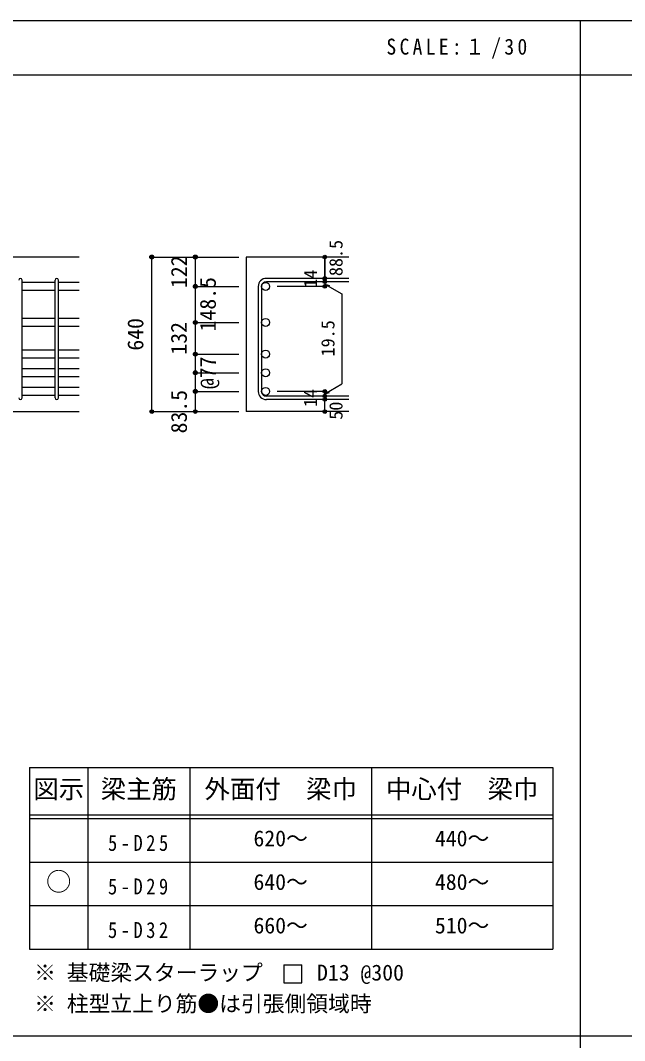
# Model space of a CAD drawing. Units: millimetres at full size, sheet at 1:30, with parts at other scales. Extents: x -5973 to 5954, y -4195 to 4201.
# Drawn here: x -3439 to -942, y -15 to 4201 of the extents above; entities that cross this region are included whole.
import ezdxf
from ezdxf.enums import TextEntityAlignment as Align

# ---------------------------------------------------------------- set-up
doc = ezdxf.new("R2010")
doc.units = ezdxf.units.MM
doc.header["$LTSCALE"] = 30
doc.header["$PDMODE"] = 32
doc.header["$PDSIZE"] = 15
for name, color, linetype in [('0-1_躯体線', 2, 'Continuous'), ('0-5_基礎梁筋', 7, 'Continuous'), ('0-6_スタラップ筋', 7, 'Continuous'), ('0-D_寸法', 4, 'Continuous'), ('6-7_文字', 7, 'Continuous'), ('6-E_枠', 7, 'Continuous'), ('F-0_枠', 6, 'Continuous')]:
    doc.layers.add(name, color=color, linetype=linetype)
doc.styles.add('ＭＳ ゴシック', font='')
doc.styles.get('ＭＳ ゴシック').set_extended_font_data('MS Gothic')

msp = doc.modelspace()

# ---------------------------------------------------------------- linework, layer by layer
at = {"layer": '0-1_躯体線'}
for p, q in [((-3195.8, 3223.3), (-4995.8, 3223.3)), ((-2080.8, 3223.3), (-2505.8, 3223.3)), ((-2505.8, 3223.3), (-2505.8, 2584.3)), ((-3595.8, 2584.3), (-3195.8, 2584.3)), ((-2080.8, 2584.3), (-2505.8, 2584.3))]:
    msp.add_line(p, q, dxfattribs=at)
at = {"layer": '0-5_基礎梁筋'}
for p, q in [((-3295.8, 3118.1), (-3431.8, 3118.1)), ((-3295.8, 3085.1), (-3431.8, 3085.1)), ((-3195.8, 3118.1), (-3281.8, 3118.1)), ((-3195.8, 3085.1), (-3281.8, 3085.1)), ((-3295.8, 2969.3), (-3431.8, 2969.3)), ((-3195.8, 2969.3), (-3281.8, 2969.3)), ((-3295.8, 2936.3), (-3431.8, 2936.3)), ((-3195.8, 2936.3), (-3281.8, 2936.3)), ((-3295.8, 2838.3), (-3431.8, 2838.3)), ((-3195.8, 2838.3), (-3281.8, 2838.3)), ((-3295.8, 2805.3), (-3431.8, 2805.3)), ((-3195.8, 2805.3), (-3281.8, 2805.3)), ((-3295.8, 2761.3), (-3431.8, 2761.3)), ((-3195.8, 2761.3), (-3281.8, 2761.3)), ((-3295.8, 2728.3), (-3431.8, 2728.3)), ((-3195.8, 2728.3), (-3281.8, 2728.3)), ((-3295.8, 2684.3), (-3431.8, 2684.3)), ((-3195.8, 2684.3), (-3281.8, 2684.3)), ((-3295.8, 2651.3), (-3431.8, 2651.3)), ((-3195.8, 2651.3), (-3281.8, 2651.3))]:
    msp.add_line(p, q, dxfattribs=at)
at = {"layer": '0-5_基礎梁筋', "color": 3}
for centre in [(-2425.3, 3101.6), (-2425.3, 2952.8), (-2425.3, 2821.8), (-2425.3, 2744.8), (-2425.3, 2667.8)]:
    msp.add_circle(centre, 16.5, dxfattribs=at)
at = {"layer": '0-6_スタラップ筋'}
for p, q in [((-3431.8, 2641.3), (-3431.8, 3128.1)), ((-3295.8, 2641.3), (-3295.8, 3128.1)), ((-3281.8, 2641.3), (-3281.8, 3128.1)), ((-2080.8, 3135.1), (-2422.3, 3135.1)), ((-2080.8, 3121.1), (-2422.3, 3121.1)), ((-2455.8, 3101.6), (-2455.8, 2667.8)), ((-2441.8, 3101.6), (-2441.8, 2667.8)), ((-2080.8, 2648.3), (-2422.3, 2648.3)), ((-2080.8, 2634.3), (-2422.3, 2634.3))]:
    msp.add_line(p, q, dxfattribs=at)
for centre, radius, start, end in [((-3438.8, 3128.1), 7, 0, 180), ((-3288.8, 3128.1), 7, 0, 180), ((-2422.3, 3101.6), 33.5, 90, 180), ((-2422.3, 3101.6), 19.5, 90, 180), ((-2422.3, 2667.8), 33.5, 180, 270), ((-2422.3, 2667.8), 19.5, 180, 270), ((-3438.8, 2641.3), 7, 180, 0), ((-3288.8, 2641.3), 7, 180, 0)]:
    msp.add_arc(centre, radius, start, end, dxfattribs=at)
at = {"layer": '0-D_寸法'}
for p, q in [((-2895.8, 3223.3), (-2715.8, 3223.3)), ((-2895.8, 3223.3), (-2715.8, 3223.3)), ((-2895.8, 2584.3), (-2895.8, 3223.3)), ((-2715.8, 3223.3), (-2535.8, 3223.3)), ((-2715.8, 3223.3), (-2535.8, 3223.3)), ((-2180.8, 3121.1), (-2180.8, 3135.1)), ((-2180.8, 3121.1), (-2180.8, 3101.6)), ((-2715.8, 3101.6), (-2535.8, 3101.6)), ((-2715.8, 3101.6), (-2535.8, 3101.6)), ((-2180.8, 3101.6), (-2376.89, 3101.6)), ((-2180.8, 3111.35), (-2161.48, 3106.18)), ((-2180.8, 3111.35), (-2110.74, 3070.9)), ((-2110.74, 3070.9), (-2110.74, 2698.5)), ((-2715.8, 2952.8), (-2535.8, 2952.8)), ((-2715.8, 2952.8), (-2535.8, 2952.8)), ((-2715.8, 2917.8), (-2715.8, 2821.8)), ((-2715.8, 2821.8), (-2535.8, 2821.8)), ((-2715.8, 2821.8), (-2715.8, 2744.8)), ((-2715.8, 2744.8), (-2535.8, 2744.8)), ((-2715.8, 2744.8), (-2715.8, 2667.8)), ((-2180.8, 2658.05), (-2110.74, 2698.5)), ((-2715.8, 2667.8), (-2535.8, 2667.8)), ((-2715.8, 2667.8), (-2715.8, 2584.3)), ((-2180.8, 2667.8), (-2376.89, 2667.8)), ((-2180.8, 2648.3), (-2180.8, 2667.8)), ((-2180.8, 2658.05), (-2161.48, 2663.23)), ((-2180.8, 2634.3), (-2180.8, 2648.3)), ((-2180.8, 2584.3), (-2180.8, 2634.3)), ((-2895.8, 2584.3), (-2715.8, 2584.3)), ((-2715.8, 2584.3), (-2535.8, 2584.3))]:
    msp.add_line(p, q, dxfattribs=at)
for points in [[(-2715.8, 3223.3), (-2715.8, 3101.6), (-2715.8, 2917.8)], [(-2180.8, 3223.3), (-2180.8, 3135.1), (-2180.8, 3223.3)]]:
    msp.add_lwpolyline(points, dxfattribs=at)
for centre, radius in [((-2895.8, 3223.3), 8), ((-2895.8, 3223.3), 7.2), ((-2895.8, 3223.3), 6.4), ((-2895.8, 3223.3), 5.6), ((-2895.8, 3223.3), 4.8), ((-2895.8, 3223.3), 4), ((-2895.8, 3223.3), 3.2), ((-2895.8, 3223.3), 2.4), ((-2895.8, 3223.3), 1.6), ((-2895.8, 3223.3), 0.8), ((-2715.8, 3223.3), 8), ((-2715.8, 3223.3), 7.2), ((-2715.8, 3223.3), 6.4), ((-2715.8, 3223.3), 5.6), ((-2715.8, 3223.3), 4.8), ((-2715.8, 3223.3), 4), ((-2715.8, 3223.3), 3.2), ((-2715.8, 3223.3), 2.4), ((-2715.8, 3223.3), 1.6), ((-2715.8, 3223.3), 0.8), ((-2180.8, 3223.3), 4), ((-2180.8, 3223.3), 3.6), ((-2180.8, 3223.3), 3.2), ((-2180.8, 3223.3), 2.8), ((-2180.8, 3223.3), 2.4), ((-2180.8, 3223.3), 2), ((-2180.8, 3223.3), 1.6), ((-2180.8, 3223.3), 1.2), ((-2180.8, 3223.3), 0.8), ((-2180.8, 3223.3), 0.4), ((-2180.8, 3135.1), 4), ((-2180.8, 3121.1), 4), ((-2180.8, 3135.1), 3.6), ((-2180.8, 3121.1), 3.6), ((-2180.8, 3135.1), 3.2), ((-2180.8, 3121.1), 3.2), ((-2180.8, 3135.1), 2.8), ((-2180.8, 3121.1), 2.8), ((-2180.8, 3135.1), 2.4), ((-2180.8, 3121.1), 2.4), ((-2180.8, 3135.1), 2), ((-2180.8, 3121.1), 2), ((-2180.8, 3135.1), 1.6), ((-2180.8, 3121.1), 1.6), ((-2180.8, 3135.1), 1.2), ((-2180.8, 3121.1), 1.2), ((-2180.8, 3135.1), 0.8), ((-2180.8, 3121.1), 0.8), ((-2180.8, 3135.1), 0.4), ((-2180.8, 3121.1), 0.4), ((-2715.8, 3101.6), 8), ((-2715.8, 3101.6), 7.2), ((-2715.8, 3101.6), 6.4), ((-2715.8, 3101.6), 5.6), ((-2715.8, 3101.6), 4.8), ((-2715.8, 3101.6), 4), ((-2715.8, 3101.6), 3.2), ((-2715.8, 3101.6), 2.4), ((-2715.8, 3101.6), 1.6), ((-2715.8, 3101.6), 0.8), ((-2180.8, 3101.6), 4), ((-2180.8, 3101.6), 3.6), ((-2180.8, 3101.6), 3.2), ((-2180.8, 3101.6), 2.8), ((-2180.8, 3101.6), 2.4), ((-2180.8, 3101.6), 2), ((-2180.8, 3101.6), 1.6), ((-2180.8, 3101.6), 1.2), ((-2180.8, 3101.6), 0.8), ((-2180.8, 3101.6), 0.4), ((-2715.8, 2952.8), 8), ((-2715.8, 2952.8), 7.2), ((-2715.8, 2952.8), 6.4), ((-2715.8, 2952.8), 5.6), ((-2715.8, 2952.8), 4.8), ((-2715.8, 2952.8), 4), ((-2715.8, 2952.8), 3.2), ((-2715.8, 2952.8), 2.4), ((-2715.8, 2952.8), 1.6), ((-2715.8, 2952.8), 0.8), ((-2715.8, 2821.8), 8), ((-2715.8, 2821.8), 7.2), ((-2715.8, 2821.8), 6.4), ((-2715.8, 2821.8), 5.6), ((-2715.8, 2821.8), 4.8), ((-2715.8, 2821.8), 4), ((-2715.8, 2821.8), 3.2), ((-2715.8, 2821.8), 2.4), ((-2715.8, 2821.8), 1.6), ((-2715.8, 2821.8), 0.8), ((-2715.8, 2744.8), 8), ((-2715.8, 2744.8), 7.2), ((-2715.8, 2744.8), 6.4), ((-2715.8, 2744.8), 5.6), ((-2715.8, 2744.8), 4.8), ((-2715.8, 2744.8), 4), ((-2715.8, 2744.8), 3.2), ((-2715.8, 2744.8), 2.4), ((-2715.8, 2744.8), 1.6), ((-2715.8, 2744.8), 0.8), ((-2715.8, 2667.8), 8), ((-2715.8, 2667.8), 7.2), ((-2715.8, 2667.8), 6.4), ((-2715.8, 2667.8), 5.6), ((-2715.8, 2667.8), 4.8), ((-2715.8, 2667.8), 4), ((-2715.8, 2667.8), 3.2), ((-2715.8, 2667.8), 2.4), ((-2715.8, 2667.8), 1.6), ((-2715.8, 2667.8), 0.8), ((-2180.8, 2667.8), 4), ((-2180.8, 2667.8), 3.6), ((-2180.8, 2667.8), 3.2), ((-2180.8, 2667.8), 2.8), ((-2180.8, 2667.8), 2.4), ((-2180.8, 2667.8), 2), ((-2180.8, 2667.8), 1.6), ((-2180.8, 2667.8), 1.2), ((-2180.8, 2667.8), 0.8), ((-2180.8, 2667.8), 0.4), ((-2180.8, 2648.3), 4), ((-2180.8, 2634.3), 4), ((-2180.8, 2648.3), 3.6), ((-2180.8, 2634.3), 3.6), ((-2180.8, 2648.3), 3.2), ((-2180.8, 2634.3), 3.2), ((-2180.8, 2648.3), 2.8), ((-2180.8, 2634.3), 2.8), ((-2180.8, 2648.3), 2.4), ((-2180.8, 2634.3), 2.4), ((-2180.8, 2648.3), 2), ((-2180.8, 2634.3), 2), ((-2180.8, 2648.3), 1.6), ((-2180.8, 2634.3), 1.6), ((-2180.8, 2648.3), 1.2), ((-2180.8, 2634.3), 1.2), ((-2180.8, 2648.3), 0.8), ((-2180.8, 2634.3), 0.8), ((-2180.8, 2648.3), 0.4), ((-2180.8, 2634.3), 0.4), ((-2895.8, 2584.3), 7.2), ((-2895.8, 2584.3), 6.4), ((-2895.8, 2584.3), 5.6), ((-2895.8, 2584.3), 4.8), ((-2895.8, 2584.3), 4), ((-2895.8, 2584.3), 3.2), ((-2895.8, 2584.3), 2.4), ((-2895.8, 2584.3), 1.6), ((-2895.8, 2584.3), 0.8), ((-2715.8, 2584.3), 7.2), ((-2715.8, 2584.3), 6.4), ((-2715.8, 2584.3), 5.6), ((-2715.8, 2584.3), 4.8), ((-2715.8, 2584.3), 4), ((-2715.8, 2584.3), 3.2), ((-2715.8, 2584.3), 2.4), ((-2715.8, 2584.3), 1.6), ((-2715.8, 2584.3), 0.8), ((-2180.8, 2584.3), 4), ((-2180.8, 2584.3), 3.6), ((-2180.8, 2584.3), 3.2), ((-2180.8, 2584.3), 2.8), ((-2180.8, 2584.3), 2.4), ((-2180.8, 2584.3), 2), ((-2180.8, 2584.3), 1.6), ((-2180.8, 2584.3), 1.2), ((-2180.8, 2584.3), 0.8), ((-2180.8, 2584.3), 0.4)]:
    msp.add_circle(centre, radius, dxfattribs=at)
at = {"layer": '0-D_寸法', "color": 7}
for p in [(-2895.8, 3223.3), (-2715.8, 3223.3), (-2180.8, 3223.3), (-2180.8, 3135.1), (-2180.8, 3121.1), (-2715.8, 3101.6), (-2180.8, 3101.6), (-2715.8, 2952.8), (-2715.8, 2821.8), (-2715.8, 2821.8), (-2715.8, 2744.8), (-2715.8, 2744.8), (-2715.8, 2667.8), (-2715.8, 2667.8), (-2180.8, 2667.8), (-2180.8, 2648.3), (-2180.8, 2634.3), (-2895.8, 2584.3), (-2715.8, 2584.3), (-2180.8, 2584.3)]:
    msp.add_point(p, dxfattribs=at)
at = {"layer": '6-7_文字'}
for q in [(-2350.42, 222.82), (-2275.42, 297.82)]:
    msp.add_line((-2350.42, 297.82), q, dxfattribs=at)
msp.add_lwpolyline([(-2350.42, 222.82), (-2275.42, 222.82), (-2275.42, 297.82)], dxfattribs=at)
at = {"layer": '6-E_枠', "color": 3}
for p, q in [((-3400.52, 1112.77), (-3400.52, 362.77)), ((-3400.52, 1112.77), (-1238, 1112.77)), ((-1238, 1112.77), (-1238, 362.77)), ((-3400.52, 362.77), (-1238, 362.77))]:
    msp.add_line(p, q, dxfattribs=at)
at = {"layer": '6-E_枠'}
for p, q in [((-3160.52, 1112.77), (-3160.52, 362.77)), ((-2738, 1112.77), (-2738, 362.77)), ((-1988, 1112.77), (-1988, 362.77)), ((-3400.52, 917.77), (-1238, 917.77)), ((-3400.52, 902.77), (-1238, 902.77)), ((-3400.52, 722.77), (-1238, 722.77)), ((-3400.52, 542.77), (-1238, 542.77))]:
    msp.add_line(p, q, dxfattribs=at)
at = {"layer": 'F-0_枠'}
msp.add_line((-5972.88, 4201.15), (5954.1, 4201.15), dxfattribs=at)
at = {"layer": 'F-0_枠', "color": 2}
for p, q in [((-1124.64, 4201.15), (-1124.64, -4195.24)), ((-5972.88, 3976.15), (3723.6, 3976.15)), ((3723.6, 2.95), (-5972.88, 2.95))]:
    msp.add_line(p, q, dxfattribs=at)

# ---------------------------------------------------------------- texts
at = {"layer": '0-D_寸法', "style": 'ＭＳ ゴシック'}
for s, height, p in [('88.5', 54.99, (-2090.8, 3144.3)), ('122', 65.98, (-2730.8, 3094.95)), ('14', 54.99, (-2196.03, 3096.44)), ('148.5', 65.98, (-2611.27, 2915.9)), ('640', 65.98, (-2910.8, 2836.3)), ('19.5', 54.99, (-2124.09, 2812.34)), ('132', 65.98, (-2731.3, 2819.88)), ('@77', 65.98, (-2610.8, 2677.3)), ('83.5', 65.98, (-2730.8, 2494.3)), ('14', 54.99, (-2196.06, 2603.62)), ('50', 54.99, (-2090.8, 2550.8))]:
    msp.add_text(s, height=height, rotation=90, dxfattribs=at).set_placement(p, align=Align.BOTTOM_LEFT)
at = {"layer": '6-7_文字', "color": 2, "style": 'ＭＳ ゴシック'}
for s, p in [('図示', (-3385.52, 962.77)), ('梁主筋', (-3106.76, 962.77)), ('外面付\u3000梁巾', (-2678, 962.77)), ('中心付\u3000梁巾', (-1928, 962.77)), ('○', (-3333.02, 580.27))]:
    msp.add_text(s, height=76.98, dxfattribs=at).set_placement(p, align=Align.BOTTOM_LEFT)
at = {"layer": '6-7_文字', "style": 'ＭＳ ゴシック'}
for s, p in [('620～', (-2475.5, 767.77)), ('440～', (-1725.5, 767.77)), ('640～', (-2475.5, 587.77)), ('480～', (-1725.5, 587.77)), ('660～', (-2475.5, 407.77)), ('510～', (-1725.5, 407.77)), ('※ 基礎梁スターラップ     D13 @300', (-3381.96, 213.19)), ('※ 柱型立上り筋●は引張側領域時', (-3381.96, 84.68))]:
    msp.add_text(s, height=65.98, dxfattribs=at).set_placement(p, align=Align.BOTTOM_LEFT)
at = {"layer": '6-7_文字', "color": 2, "insert": (-1925.98, 4043.65), "char_height": 65.98, "attachment_point": 7, "style": 'ＭＳ ゴシック'}
msp.add_mtext('\\T1.34;\\W0.9;SCALE:１/30', dxfattribs=at)
at = {"layer": '6-7_文字', "char_height": 65.98, "attachment_point": 7, "style": 'ＭＳ ゴシック'}
for s, insert in [('\\T1.38;\\W0.85;5-D25', (-3076.76, 767.77)), ('\\T1.38;\\W0.85;5-D29', (-3076.76, 587.77)), ('\\T1.38;\\W0.85;5-D32', (-3076.76, 407.77))]:
    msp.add_mtext(s, dxfattribs=dict(at, insert=insert))

doc.saveas('drawing.dxf')
